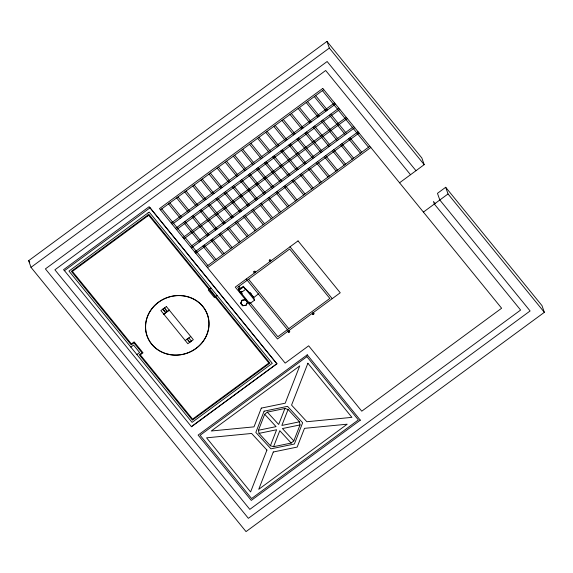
<?xml version="1.0" encoding="UTF-8"?>
<svg xmlns="http://www.w3.org/2000/svg" width="573" height="573" viewBox="0 0 573 573"><rect width="100%" height="100%" fill="white"/><g stroke="black" fill="none" stroke-linecap="round" stroke-linejoin="round"><path stroke-width="0.86" d="M255.15 272.003C252.607 269.862 255.329 274.295 254.591 271.953M270.592 260.636C268.057 258.495 270.771 262.928 270.033 260.579M289.48 331.566C286.937 329.425 289.651 333.858 288.921 331.516M313.768 313.689C311.225 311.547 313.94 315.981 313.209 313.639M258.452 430.266L264.683 414.279L267.305 412.123L284.91 408.499L288.09 409.459L299.471 421.814L300.037 424.93L293.799 440.916L291.184 443.065L273.572 446.689L270.392 445.737L259.017 433.374L258.452 430.266L276.064 426.634L264.683 414.279M270.392 445.737L276.623 429.75L259.017 433.374M284.91 408.499L278.679 424.486L267.305 412.123M273.572 446.689L279.81 430.71L291.184 443.065M288.09 409.459L281.859 425.445L299.471 421.814M242.701 305.724L240.646 303.289L241.999 300.202L245.573 299.665M149.968 207.727L276.866 363.834M149.947 207.863L64.391 270.721L63.553 269.69L149.13 206.695L276.952 363.776L191.368 426.77M160.447 209.847L323.759 89.639M171.227 223.098L334.539 102.889M172.215 224.301L335.52 104.1M175.539 228.398L338.851 108.19M176.527 229.601L339.832 109.393M182.995 237.551L346.307 117.343M183.976 238.762L347.288 118.554M190.444 246.712L353.756 126.504M191.425 247.916L354.737 127.715M194.756 252.013L358.068 131.804M195.744 253.216L359.049 133.015M206.524 266.466L369.836 146.265M207.505 267.677L370.817 147.469M163.771 314.126L169.243 310.093M163.828 314.197L169.3 310.172M130.845 347.116L133.581 345.104L139.611 352.51L136.875 354.529M211.065 288.076L208.321 290.088L214.352 297.494L217.088 295.482M238.655 288.563L240.023 287.553L239.013 286.321M238.526 289.831L243.317 286.307L254.577 300.145L249.792 303.669L238.526 289.831L240.76 292.925L245.552 289.401L245.194 288.384L249.935 293.104L249.792 292.71L253.617 297.401M238.748 290.454L243.539 286.93L243.317 286.307M240.538 292.302L241.906 291.292M185.229 340.498L190.759 336.537M399.56 182.794L424.192 164.659L421.843 157.99L326.975 41.399L28.65 260.672L30.999 267.34L246.025 531.601L544.35 312.328L542.001 305.66L445.679 187.285L437.471 193.33L439.82 199.998L530.111 310.96L248.374 518.336L45.403 268.902L327.14 61.526L415.984 170.704M191.275 341.078L189.778 342.181L187.271 339.101M423.397 212.089L448.029 193.953L445.679 187.285M191.389 426.634L276.809 363.762M307.243 354.837L198.129 435.079L251.282 500.401L360.36 420.116M30.999 267.34L329.325 48.075L326.975 41.399M300.037 424.93L282.425 428.554L293.799 440.916M245.466 299.622L247.593 302.129L246.225 305.223L242.759 305.796L240.646 303.289M329.325 48.075L424.192 164.659M448.029 193.953L544.35 312.328M435.158 203.601L433.46 201.524L434.341 204.031L520.613 310.05L249.828 509.368L54.893 269.811L325.686 70.493L410.512 174.736M322.42 90.62L368.496 147.247M315.659 95.598L327.427 110.059M330.75 114.149L346.644 133.674M349.967 137.764L361.735 152.225M314.319 96.586L326.087 111.04M329.418 115.137L345.304 134.655M348.635 138.752L360.396 153.206M307.558 101.557L319.326 116.018M322.656 120.108L338.543 139.633M341.873 143.73L353.634 158.184M306.226 102.546L317.986 117.007M321.317 121.096L337.203 140.621M340.534 144.711L352.295 159.172M299.464 107.523L311.225 121.977M314.556 126.074L330.442 145.592M333.773 149.689L345.54 164.143M298.125 108.505L309.886 122.966M313.216 127.056L329.103 146.581M332.433 150.67L344.201 165.131M291.363 113.483L303.131 127.944M306.455 132.034L322.341 151.559M325.672 155.648L337.44 170.109M290.024 114.471L301.792 128.925M305.123 133.015L321.009 152.54M324.332 156.637L336.1 171.091M283.263 119.442L295.031 133.903M298.361 137.993L314.248 157.518M317.578 161.607L329.339 176.069M281.923 120.43L293.691 134.884M297.022 138.981L312.908 158.499M316.239 162.596L328 177.05M275.169 125.408L286.93 139.862M290.26 143.952L306.147 163.477M309.477 167.574L321.238 182.028M273.83 126.389L285.59 140.851M288.921 144.94L304.807 164.465M308.138 168.555L319.906 183.016M267.068 131.367L278.829 145.821M282.16 149.918L298.046 169.436M301.377 173.533L313.144 187.987M265.729 132.349L277.497 146.81M280.82 150.9L296.714 170.425M300.037 174.514L311.805 188.975M258.967 137.327L270.735 151.788M274.066 155.877L289.952 175.402M293.283 179.492L305.044 193.953M257.628 138.315L269.396 152.769M272.727 156.859L288.613 176.384M291.944 180.481L303.704 194.935M250.874 143.286L262.635 157.747M265.965 161.837L281.852 181.362M285.182 185.451L296.943 199.913M249.534 144.274L261.295 158.728M264.626 162.825L280.512 182.35M283.843 186.44L295.611 200.894M242.773 149.252L254.534 163.706M257.864 167.796L273.751 187.321M277.081 191.418L288.849 205.872M241.434 150.233L253.202 164.695M256.525 168.784L272.411 188.309M275.742 192.399L287.51 206.86M234.672 155.211L246.44 169.665M249.771 173.762L265.657 193.28M268.981 197.377L280.749 211.831M233.333 156.193L245.101 170.654M248.431 174.744L264.318 194.268M267.648 198.358L279.409 212.819M226.571 161.171L238.339 175.632M241.67 179.721L257.556 199.246M260.887 203.336L272.648 217.797M225.239 162.159L237 176.613M240.331 180.703L256.217 200.228M259.548 204.325L271.308 218.779M290.017 246.805L332.218 298.669M218.478 167.13L230.239 181.591M233.569 185.681L249.456 205.206M252.786 209.295L264.554 223.756M217.138 168.118L228.899 182.572M232.23 186.669L248.116 206.194M251.447 210.284L263.215 224.738M210.377 173.096L222.145 187.55M225.468 191.64L241.355 211.165M244.685 215.262L256.453 229.716M209.038 174.077L220.806 188.538M224.136 192.628L240.023 212.153M243.353 216.243L255.114 230.704M202.276 179.055L214.044 193.509M217.375 197.606L233.261 217.131M236.592 221.221L248.353 235.675M200.944 180.037L212.705 194.498M216.035 198.587L231.922 218.112M235.252 222.202L247.013 236.663M194.183 185.015L205.943 199.476M209.274 203.565L225.16 223.09M228.491 227.18L240.259 241.641M192.843 186.003L204.604 200.457M207.935 204.547L223.821 224.072M227.152 228.169L238.92 242.623M186.082 190.974L197.843 205.435M201.173 209.525L217.06 229.05M220.39 233.139L232.158 247.6M184.742 191.962L196.51 206.416M199.841 210.513L215.727 230.038M219.051 234.128L230.819 248.582M248.596 279.266L288.785 328.658M246.225 279.037L288.427 330.9M307.207 354.787L360.302 420.152M177.981 196.94L189.749 211.394M193.08 215.484L208.966 235.009M212.297 239.106L224.057 253.56M176.642 197.921L188.41 212.382M191.74 216.472L207.627 235.997M210.957 240.087L222.718 254.548M250.422 293.039L251.468 294.543M249.878 292.946L253.696 297.638L258.402 293.877M243.539 286.93L245.552 289.401M169.887 202.899L181.648 217.353M184.979 221.45L200.865 240.975M204.196 245.065L215.957 259.519M239.722 289.881L237.645 287.324L289.651 249.047L329.847 298.44L277.841 336.716L250.021 302.53M168.548 203.881L180.309 218.342M183.639 222.431L199.526 241.956M202.856 246.046L214.624 260.507M161.787 208.859L207.863 265.485M164.451 307.973L167.323 311.504M188.789 337.884L191.403 341.093M167.244 311.569L164.43 308.109L162.954 309.198L165.769 312.65M162.811 309.184L165.683 312.715M187.149 339.087L189.756 342.303M64.47 270.657L191.446 426.706M28.65 260.672L29.782 262.062M254.577 300.145L253.474 297.015L250.566 293.433L250.702 293.82M249.241 302.1L249.792 303.669M241.935 293.347L242.071 293.741L240.402 291.908L240.76 292.925M261.309 408.112L254.004 426.856L211.279 430.996L299.751 365.875L285.204 403.191L261.309 408.112M264.117 411.163L255.837 432.414L270.957 448.845L294.364 444.025L302.651 422.774L287.531 406.343L264.117 411.163M266.918 450.077L250.602 491.935L206.574 437.829L251.626 433.46L266.918 450.077M273.285 451.997L258.731 489.321L347.209 424.192L304.485 428.339L297.179 447.076L273.285 451.997M307.887 363.253L291.564 405.111L306.863 421.728L351.915 417.366L307.887 363.253M242.1 300.331L240.818 303.26L242.816 305.638L246.125 305.094L247.407 302.164L245.409 299.786L242.1 300.331M148.135 212.827L68.982 271.093L192.077 422.373L272.297 363.332L149.259 212.125L148.135 212.827M147.777 215.068L71.353 271.323L131.21 344.874L133.946 342.862L141.982 352.739L139.246 354.759L192.442 420.131L269.926 363.103L148.894 214.366L147.777 215.068M147.612 216.05L72.391 271.416L131.367 343.893L134.103 341.88L143.021 352.839L140.285 354.852L192.6 419.15L268.887 363.003L148.736 215.348L147.612 216.05M322.778 88.428L159.466 208.636L285.168 363.117L308.661 345.82L361.756 411.185L501.626 308.231L322.778 88.428M166.371 306.562L160.891 310.595L187.844 343.714L193.316 339.682L166.371 306.562M298.039 240.904L235.274 287.102L277.475 338.965L340.24 292.767L298.039 240.904M306.899 356.664L200.113 435.265L251.583 498.531L358.376 419.923L306.899 356.664M168.204 354.329A32.052 29.545 -19.4 0 0 208.178 316.933A32.052 29.545 -19.4 0 0 155.412 304.75A32.052 29.545 -19.4 0 0 168.204 354.329M168.233 354.229A31.945 29.452 -19.4 0 0 208.078 316.962A31.945 29.452 -19.4 0 0 155.484 304.815A31.945 29.452 -19.4 0 0 168.233 354.229M312.879 314.348A0.817 0.752 -19.4 0 0 314.011 313.517A0.817 0.752 -19.4 0 0 312.729 313.044A0.817 0.752 -19.4 0 0 312.879 314.348M269.711 261.295A0.817 0.752 -19.4 0 0 270.843 260.457A0.817 0.752 -19.4 0 0 269.554 259.992A0.817 0.752 -19.4 0 0 269.711 261.295M288.591 332.225A0.817 0.752 -19.4 0 0 289.723 331.395A0.817 0.752 -19.4 0 0 288.441 330.922A0.817 0.752 -19.4 0 0 288.591 332.225M254.269 272.662A0.817 0.752 -19.4 0 0 255.4 271.831A0.817 0.752 -19.4 0 0 254.111 271.358A0.817 0.752 -19.4 0 0 254.269 272.662"/></g></svg>
